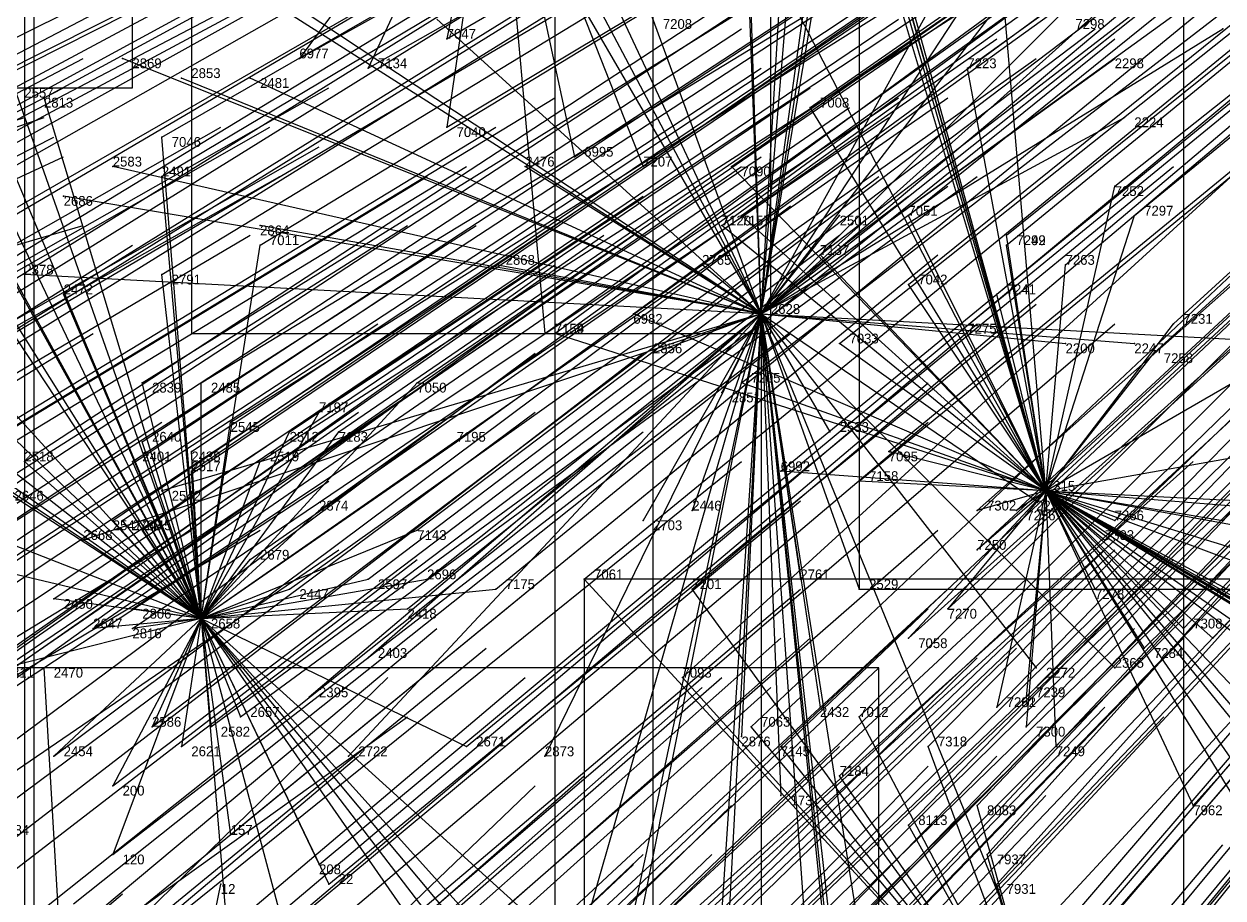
# Model space of a CAD drawing. Extents: x -0.5 to 0.59, y -0.5 to 0.59.
# Drawn here: x -0.339 to -0.217, y -0.2594 to -0.1705 of the extents above; entities that cross this region are included whole.
import ezdxf

# ---------------------------------------------------------------- set-up
doc = ezdxf.new("R2010")
doc.units = 0
for name, color, linetype in [('Clients', 3, 'CONTINUOUS'), ('Facilities', 3, 'CONTINUOUS'), ('Facilities_lines', 3, 'CONTINUOUS'), ('Min_max_boxes', 1, 'CONTINUOUS'), ('Normals', 1, 'CONTINUOUS'), ('Source_points', 5, 'CONTINUOUS'), ('Text', 3, 'CONTINUOUS')]:
    doc.layers.add(name, color=color, linetype=linetype)

msp = doc.modelspace()

# ---------------------------------------------------------------- linework, layer by layer
at = {"layer": 'Clients', "color": 5}
for p in [(-0.296, -0.172, -0.856), (-0.217, -0.171, -1.25), (-0.329, -0.174, -1.25), (-0.311, -0.174, -0.891), (-0.228, -0.174, -1.25), (-0.304, -0.175, -0.877), (-0.243, -0.175, -0.749), (-0.323, -0.176, -1.25), (-0.316, -0.176, -1.25), (-0.337, -0.178, -0.954), (-0.259, -0.179, -0.785), (-0.227, -0.18, -1.25), (-0.296, -0.181, -0.868), (-0.325, -0.182, -0.932), (-0.283, -0.184, -0.843), (-0.33, -0.185, -1.25), (-0.288, -0.185, -1.25), (-0.276, -0.185, -0.831), (-0.267, -0.185, -0.812), (-0.325, -0.186, -0.936), (-0.228, -0.187, -0.737), (-0.335, -0.188, -1.25), (-0.266, -0.19, -0.818), (-0.256, -0.19, -1.25), (-0.249, -0.19, -0.783), (-0.226, -0.19, -0.737), (-0.315, -0.191, -1.25), (-0.268, -0.191, -0.823), (-0.239, -0.192, -0.767), (-0.315, -0.193, -0.923), (-0.258, -0.194, -0.807), (-0.239, -0.193, -0.767), (-0.291, -0.195, -1.25), (-0.27, -0.195, -1.25), (-0.233, -0.195, -0.759), (-0.339, -0.196, -1.25), (-0.325, -0.196, -0.949), (-0.249, -0.197, -0.793), (-0.335, -0.198, -0.972), (-0.24, -0.198, -0.776), (-0.277, -0.2, -0.855), (-0.222, -0.201, -0.748), (-0.286, -0.202, -0.874), (-0.285, -0.202, -0.873), (-0.244, -0.202, -0.791), (-0.256, -0.203, -0.816), (-0.233, -0.203, -1.25), (-0.226, -0.203, -1.25), (-0.275, -0.204, -1.25), (-0.224, -0.204, -0.758), (-0.327, -0.207, -0.967), (-0.321, -0.207, -0.955), (-0.299, -0.207, -0.91), (-0.266, -0.207, -0.842), (-0.268, -0.208, -1.25), (-0.318, -0.211, -0.955), (-0.309, -0.21, -0.934), (-0.312, -0.212, -0.944), (-0.307, -0.212, -0.933), (-0.257, -0.212, -1.25), (-0.327, -0.213, -0.975), (-0.295, -0.213, -0.91), (-0.322, -0.214, -0.967), (-0.251, -0.214, -0.826), (-0.339, -0.215, -1.004), (-0.328, -0.215, -0.98), (-0.322, -0.216, -0.969), (-0.315, -0.215, -0.953), (-0.262, -0.216, -0.849), (-0.254, -0.217, -0.835), (-0.325, -0.218, -1.25), (-0.236, -0.219, -1.25), (-0.309, -0.22, -0.948), (-0.271, -0.22, -1.25), (-0.242, -0.22, -0.817), (-0.238, -0.22, -0.81), (-0.33, -0.221, -0.994), (-0.329, -0.221, -0.991), (-0.327, -0.222, -0.988), (-0.299, -0.222, -0.931), (-0.276, -0.221, -1.25), (-0.228, -0.221, -0.793), (-0.217, -0.221, -0.774), (-0.333, -0.223, -1.25), (-0.229, -0.223, -0.799), (-0.242, -0.224, -0.824), (-0.316, -0.225, -0.969), (-0.304, -0.227, -0.949), (-0.298, -0.227, -0.937), (-0.282, -0.227, -0.904), (-0.26, -0.227, -1.25), (-0.312, -0.228, -0.966), (-0.291, -0.228, -0.923), (-0.271, -0.228, -0.885), (-0.254, -0.228, -1.25), (-0.23, -0.228, -0.811), (-0.336, -0.229, -1.016), (-0.328, -0.23, -1.001), (-0.3, -0.23, -0.947), (-0.245, -0.23, -0.841), (-0.332, -0.232, -1.013), (-0.328, -0.232, -1.004), (-0.249, -0.233, -0.852), (-0.221, -0.232, -0.799), (-0.218, -0.233, -0.797), (-0.225, -0.234, -0.812), (-0.304, -0.235, -1.25), (-0.337, -0.236, -1.25), (-0.236, -0.236, -1.25), (-0.228, -0.236, -1.25), (-0.272, -0.237, -0.902), (-0.31, -0.239, -1.25), (-0.237, -0.239, -0.841), (-0.258, -0.24, -1.25), (-0.24, -0.24, -0.848), (-0.24, -0.24, -0.848), (-0.317, -0.241, -0.995), (-0.254, -0.241, -0.875), (-0.326, -0.242, -1.016), (-0.32, -0.242, -1.002), (-0.265, -0.242, -0.896), (-0.237, -0.242, -0.847), (-0.323, -0.244, -1.012), (-0.294, -0.244, -0.955), (-0.266, -0.243, -1.25), (-0.262, -0.244, -0.895), (-0.247, -0.244, -0.867), (-0.234, -0.244, -0.846), (-0.336, -0.245, -1.039), (-0.306, -0.245, -1.25), (-0.286, -0.245, -1.25), (-0.256, -0.247, -0.889), (-0.33, -0.248, -1.032), (-0.262, -0.249, -1.25), (-0.242, -0.25, -0.87), (-0.22, -0.25, -0.833), (-0.249, -0.252, -0.885), (-0.318, -0.253, -1.016), (-0.33, -0.255, -1.042), (-0.241, -0.255, -0.877), (-0.309, -0.256, -1.004), (-0.319, -0.258, -1.25), (-0.308, -0.258, -1.004), (-0.24, -0.258, -0.881)]:
    msp.add_point(p, dxfattribs=at)
at = {"layer": 'Facilities', "color": 3}
for p in [(-0.264, -0.2, -1.25), (-0.235, -0.218, -0.802), (-0.321, -0.231, -0.989)]:
    msp.add_point(p, dxfattribs=at)
at = {"layer": 'Facilities_lines', "color": 3}
for p, q in [((-0.264, -0.2, -1.25), (-0.249, -0.104, -1.25)), ((-0.264, -0.2, -1.25), (-0.248, -0.106, -1.25)), ((-0.264, -0.2, -1.25), (-0.259, -0.116, -1.25)), ((-0.235, -0.218, -0.802), (-0.265, -0.118, -0.724)), ((-0.235, -0.218, -0.802), (-0.263, -0.119, -0.722)), ((-0.264, -0.2, -1.25), (-0.258, -0.128, -1.25)), ((-0.264, -0.2, -1.25), (-0.227, -0.133, -1.25)), ((-0.264, -0.2, -1.25), (-0.22, -0.133, -1.25)), ((-0.235, -0.218, -0.802), (-0.259, -0.135, -0.731)), ((-0.264, -0.2, -1.25), (-0.255, -0.136, -1.25)), ((-0.264, -0.2, -1.25), (-0.266, -0.139, -1.25)), ((-0.264, -0.2, -1.25), (-0.286, -0.14, -1.25)), ((-0.235, -0.218, -0.802), (-0.257, -0.14, -0.731)), ((-0.291, -0.147, -0.815), (-0.311, -0.174, -0.891)), ((-0.291, -0.147, -0.815), (-0.304, -0.175, -0.877)), ((-0.291, -0.147, -0.815), (-0.296, -0.181, -0.868)), ((-0.291, -0.147, -0.815), (-0.296, -0.172, -0.856)), ((-0.291, -0.147, -0.815), (-0.283, -0.184, -0.843)), ((-0.291, -0.147, -0.815), (-0.286, -0.202, -0.874)), ((-0.291, -0.147, -0.815), (-0.276, -0.185, -0.831)), ((-0.264, -0.2, -1.25), (-0.266, -0.147, -1.25)), ((-0.264, -0.2, -1.25), (-0.211, -0.147, -1.25)), ((-0.264, -0.2, -1.25), (-0.224, -0.148, -1.25)), ((-0.264, -0.2, -1.25), (-0.293, -0.15, -1.25)), ((-0.264, -0.2, -1.25), (-0.286, -0.153, -1.25)), ((-0.264, -0.2, -1.25), (-0.208, -0.153, -1.25)), ((-0.264, -0.2, -1.25), (-0.206, -0.158, -1.25)), ((-0.264, -0.2, -1.25), (-0.326, -0.159, -1.25)), ((-0.235, -0.218, -0.802), (-0.251, -0.16, -0.744)), ((-0.235, -0.218, -0.802), (-0.24, -0.16, -0.722)), ((-0.321, -0.231, -0.989), (-0.35, -0.162, -0.963)), ((-0.321, -0.231, -0.989), (-0.353, -0.164, -0.974)), ((-0.235, -0.218, -0.802), (-0.263, -0.164, -0.776)), ((-0.264, -0.2, -1.25), (-0.319, -0.165, -1.25)), ((-0.264, -0.2, -1.25), (-0.282, -0.166, -1.25)), ((-0.264, -0.2, -1.25), (-0.225, -0.165, -1.25)), ((-0.264, -0.2, -1.25), (-0.297, -0.17, -1.25)), ((-0.264, -0.2, -1.25), (-0.217, -0.171, -1.25)), ((-0.264, -0.2, -1.25), (-0.329, -0.174, -1.25)), ((-0.264, -0.2, -1.25), (-0.228, -0.174, -1.25)), ((-0.235, -0.218, -0.802), (-0.243, -0.175, -0.749)), ((-0.264, -0.2, -1.25), (-0.323, -0.176, -1.25)), ((-0.264, -0.2, -1.25), (-0.316, -0.176, -1.25)), ((-0.321, -0.231, -0.989), (-0.34, -0.177, -0.958)), ((-0.321, -0.231, -0.989), (-0.337, -0.178, -0.954)), ((-0.235, -0.218, -0.802), (-0.259, -0.179, -0.785)), ((-0.264, -0.2, -1.25), (-0.227, -0.18, -1.25)), ((-0.321, -0.231, -0.989), (-0.354, -0.181, -0.994)), ((-0.321, -0.231, -0.989), (-0.325, -0.182, -0.932)), ((-0.264, -0.2, -1.25), (-0.33, -0.185, -1.25)), ((-0.264, -0.2, -1.25), (-0.288, -0.185, -1.25)), ((-0.235, -0.218, -0.802), (-0.267, -0.185, -0.812)), ((-0.321, -0.231, -0.989), (-0.346, -0.186, -0.982)), ((-0.321, -0.231, -0.989), (-0.325, -0.186, -0.936)), ((-0.235, -0.218, -0.802), (-0.228, -0.187, -0.737)), ((-0.264, -0.2, -1.25), (-0.335, -0.188, -1.25)), ((-0.235, -0.218, -0.802), (-0.266, -0.19, -0.818)), ((-0.264, -0.2, -1.25), (-0.256, -0.19, -1.25)), ((-0.235, -0.218, -0.802), (-0.249, -0.19, -0.783)), ((-0.235, -0.218, -0.802), (-0.226, -0.19, -0.737)), ((-0.321, -0.231, -0.989), (-0.343, -0.191, -0.983)), ((-0.264, -0.2, -1.25), (-0.315, -0.191, -1.25)), ((-0.235, -0.218, -0.802), (-0.268, -0.191, -0.823)), ((-0.235, -0.218, -0.802), (-0.239, -0.192, -0.767)), ((-0.321, -0.231, -0.989), (-0.315, -0.193, -0.923)), ((-0.235, -0.218, -0.802), (-0.258, -0.194, -0.807)), ((-0.235, -0.218, -0.802), (-0.239, -0.193, -0.767)), ((-0.264, -0.2, -1.25), (-0.291, -0.195, -1.25)), ((-0.264, -0.2, -1.25), (-0.27, -0.195, -1.25)), ((-0.235, -0.218, -0.802), (-0.233, -0.195, -0.759)), ((-0.321, -0.231, -0.989), (-0.343, -0.196, -0.988)), ((-0.264, -0.2, -1.25), (-0.339, -0.196, -1.25)), ((-0.321, -0.231, -0.989), (-0.325, -0.196, -0.949)), ((-0.321, -0.231, -0.989), (-0.352, -0.197, -1.009)), ((-0.235, -0.218, -0.802), (-0.249, -0.197, -0.793)), ((-0.321, -0.231, -0.989), (-0.335, -0.198, -0.972)), ((-0.235, -0.218, -0.802), (-0.24, -0.198, -0.776)), ((-0.264, -0.2, -1.25), (-0.333, -0.223, -1.25)), ((-0.264, -0.2, -1.25), (-0.325, -0.218, -1.25)), ((-0.264, -0.2, -1.25), (-0.31, -0.239, -1.25)), ((-0.264, -0.2, -1.25), (-0.306, -0.245, -1.25)), ((-0.264, -0.2, -1.25), (-0.304, -0.235, -1.25)), ((-0.264, -0.2, -1.25), (-0.286, -0.245, -1.25)), ((-0.264, -0.2, -1.25), (-0.283, -0.266, -1.25)), ((-0.264, -0.2, -1.25), (-0.28, -0.275, -1.25)), ((-0.264, -0.2, -1.25), (-0.277, -0.265, -1.25)), ((-0.235, -0.218, -0.802), (-0.277, -0.2, -0.855)), ((-0.264, -0.2, -1.25), (-0.276, -0.221, -1.25)), ((-0.264, -0.2, -1.25), (-0.275, -0.204, -1.25)), ((-0.264, -0.2, -1.25), (-0.271, -0.22, -1.25)), ((-0.264, -0.2, -1.25), (-0.269, -0.276, -1.25)), ((-0.264, -0.2, -1.25), (-0.268, -0.275, -1.25)), ((-0.264, -0.2, -1.25), (-0.268, -0.208, -1.25)), ((-0.264, -0.2, -1.25), (-0.266, -0.243, -1.25)), ((-0.264, -0.2, -1.25), (-0.258, -0.284, -1.25)), ((-0.264, -0.2, -1.25), (-0.264, -0.284, -1.25)), ((-0.264, -0.2, -1.25), (-0.255, -0.288, -1.25)), ((-0.264, -0.2, -1.25), (-0.255, -0.28, -1.25)), ((-0.264, -0.2, -1.25), (-0.251, -0.282, -1.25)), ((-0.264, -0.2, -1.25), (-0.257, -0.266, -1.25)), ((-0.264, -0.2, -1.25), (-0.262, -0.249, -1.25)), ((-0.264, -0.2, -1.25), (-0.237, -0.266, -1.25)), ((-0.264, -0.2, -1.25), (-0.233, -0.203, -1.25)), ((-0.264, -0.2, -1.25), (-0.236, -0.219, -1.25)), ((-0.264, -0.2, -1.25), (-0.226, -0.203, -1.25)), ((-0.264, -0.2, -1.25), (-0.236, -0.236, -1.25)), ((-0.264, -0.2, -1.25), (-0.228, -0.236, -1.25)), ((-0.264, -0.2, -1.25), (-0.208, -0.203, -1.25)), ((-0.264, -0.2, -1.25), (-0.258, -0.24, -1.25)), ((-0.264, -0.2, -1.25), (-0.254, -0.228, -1.25)), ((-0.264, -0.2, -1.25), (-0.257, -0.212, -1.25)), ((-0.264, -0.2, -1.25), (-0.26, -0.227, -1.25)), ((-0.235, -0.218, -0.802), (-0.222, -0.201, -0.748)), ((-0.235, -0.218, -0.802), (-0.285, -0.202, -0.873)), ((-0.235, -0.218, -0.802), (-0.244, -0.202, -0.791)), ((-0.235, -0.218, -0.802), (-0.256, -0.203, -0.816)), ((-0.235, -0.218, -0.802), (-0.224, -0.204, -0.758)), ((-0.321, -0.231, -0.989), (-0.353, -0.206, -1.022)), ((-0.321, -0.231, -0.989), (-0.347, -0.206, -1.01)), ((-0.321, -0.231, -0.989), (-0.357, -0.207, -1.031)), ((-0.321, -0.231, -0.989), (-0.327, -0.207, -0.967)), ((-0.321, -0.231, -0.989), (-0.321, -0.207, -0.955)), ((-0.321, -0.231, -0.989), (-0.299, -0.207, -0.91)), ((-0.235, -0.218, -0.802), (-0.266, -0.207, -0.842)), ((-0.235, -0.218, -0.802), (-0.216, -0.207, -0.748)), ((-0.321, -0.231, -0.989), (-0.351, -0.21, -1.023)), ((-0.321, -0.231, -0.989), (-0.309, -0.21, -0.934)), ((-0.321, -0.231, -0.989), (-0.318, -0.211, -0.955)), ((-0.321, -0.231, -0.989), (-0.312, -0.212, -0.944)), ((-0.321, -0.231, -0.989), (-0.307, -0.212, -0.933)), ((-0.321, -0.231, -0.989), (-0.327, -0.213, -0.975)), ((-0.321, -0.231, -0.989), (-0.295, -0.213, -0.91)), ((-0.235, -0.218, -0.802), (-0.207, -0.213, -0.742)), ((-0.321, -0.231, -0.989), (-0.322, -0.214, -0.967)), ((-0.235, -0.218, -0.802), (-0.251, -0.214, -0.826)), ((-0.321, -0.231, -0.989), (-0.339, -0.215, -1.004)), ((-0.321, -0.231, -0.989), (-0.328, -0.215, -0.98)), ((-0.321, -0.231, -0.989), (-0.322, -0.216, -0.969)), ((-0.321, -0.231, -0.989), (-0.315, -0.215, -0.953)), ((-0.235, -0.218, -0.802), (-0.262, -0.216, -0.849)), ((-0.235, -0.218, -0.802), (-0.254, -0.217, -0.835)), ((-0.321, -0.231, -0.989), (-0.341, -0.218, -1.012)), ((-0.235, -0.218, -0.802), (-0.249, -0.233, -0.852)), ((-0.235, -0.218, -0.802), (-0.245, -0.23, -0.841)), ((-0.235, -0.218, -0.802), (-0.242, -0.224, -0.824)), ((-0.235, -0.218, -0.802), (-0.242, -0.22, -0.817)), ((-0.235, -0.218, -0.802), (-0.24, -0.24, -0.848)), ((-0.235, -0.218, -0.802), (-0.24, -0.24, -0.848)), ((-0.235, -0.218, -0.802), (-0.238, -0.22, -0.81)), ((-0.235, -0.218, -0.802), (-0.237, -0.239, -0.841)), ((-0.235, -0.218, -0.802), (-0.237, -0.242, -0.847)), ((-0.235, -0.218, -0.802), (-0.218, -0.233, -0.797)), ((-0.235, -0.218, -0.802), (-0.234, -0.244, -0.846)), ((-0.235, -0.218, -0.802), (-0.228, -0.221, -0.793)), ((-0.235, -0.218, -0.802), (-0.217, -0.221, -0.774)), ((-0.235, -0.218, -0.802), (-0.206, -0.235, -0.781)), ((-0.235, -0.218, -0.802), (-0.21, -0.22, -0.761)), ((-0.235, -0.218, -0.802), (-0.196, -0.24, -0.775)), ((-0.235, -0.218, -0.802), (-0.215, -0.219, -0.768)), ((-0.235, -0.218, -0.802), (-0.23, -0.228, -0.811)), ((-0.235, -0.218, -0.802), (-0.225, -0.234, -0.812)), ((-0.235, -0.218, -0.802), (-0.209, -0.233, -0.782)), ((-0.235, -0.218, -0.802), (-0.229, -0.223, -0.799)), ((-0.235, -0.218, -0.802), (-0.195, -0.233, -0.759)), ((-0.235, -0.218, -0.802), (-0.221, -0.232, -0.799)), ((-0.235, -0.218, -0.802), (-0.213, -0.222, -0.77)), ((-0.235, -0.218, -0.802), (-0.186, -0.233, -0.745)), ((-0.235, -0.218, -0.802), (-0.199, -0.243, -0.784)), ((-0.235, -0.218, -0.802), (-0.199, -0.24, -0.778)), ((-0.235, -0.218, -0.802), (-0.191, -0.269, -0.825)), ((-0.235, -0.218, -0.802), (-0.196, -0.266, -0.826)), ((-0.235, -0.218, -0.802), (-0.172, -0.256, -0.772)), ((-0.235, -0.218, -0.802), (-0.22, -0.25, -0.833)), ((-0.235, -0.218, -0.802), (-0.206, -0.26, -0.829)), ((-0.235, -0.218, -0.802), (-0.216, -0.249, -0.824)), ((-0.235, -0.218, -0.802), (-0.182, -0.258, -0.789)), ((-0.235, -0.218, -0.802), (-0.176, -0.25, -0.764)), ((-0.235, -0.218, -0.802), (-0.194, -0.261, -0.811)), ((-0.235, -0.218, -0.802), (-0.173, -0.254, -0.768)), ((-0.321, -0.231, -0.989), (-0.309, -0.22, -0.948)), ((-0.321, -0.231, -0.989), (-0.344, -0.222, -1.023)), ((-0.321, -0.231, -0.989), (-0.33, -0.221, -0.994)), ((-0.321, -0.231, -0.989), (-0.329, -0.221, -0.991)), ((-0.321, -0.231, -0.989), (-0.327, -0.222, -0.988)), ((-0.321, -0.231, -0.989), (-0.299, -0.222, -0.931)), ((-0.321, -0.231, -0.989), (-0.316, -0.225, -0.969)), ((-0.321, -0.231, -0.989), (-0.342, -0.226, -1.025)), ((-0.321, -0.231, -0.989), (-0.304, -0.227, -0.949)), ((-0.321, -0.231, -0.989), (-0.298, -0.227, -0.937)), ((-0.234, -0.279, -0.91), (-0.282, -0.227, -0.904)), ((-0.321, -0.231, -0.989), (-0.312, -0.228, -0.966)), ((-0.321, -0.231, -0.989), (-0.291, -0.228, -0.923)), ((-0.234, -0.279, -0.91), (-0.271, -0.228, -0.885)), ((-0.321, -0.231, -0.989), (-0.336, -0.229, -1.016)), ((-0.321, -0.231, -0.989), (-0.328, -0.23, -1.001)), ((-0.321, -0.231, -0.989), (-0.3, -0.23, -0.947)), ((-0.321, -0.231, -0.989), (-0.341, -0.236, -1.037)), ((-0.321, -0.231, -0.989), (-0.336, -0.245, -1.039)), ((-0.321, -0.231, -0.989), (-0.332, -0.232, -1.013)), ((-0.321, -0.231, -0.989), (-0.33, -0.255, -1.042)), ((-0.321, -0.231, -0.989), (-0.33, -0.248, -1.032)), ((-0.321, -0.231, -0.989), (-0.328, -0.232, -1.004)), ((-0.321, -0.231, -0.989), (-0.326, -0.242, -1.016)), ((-0.321, -0.231, -0.989), (-0.323, -0.244, -1.012)), ((-0.321, -0.231, -0.989), (-0.318, -0.267, -1.038)), ((-0.321, -0.231, -0.989), (-0.289, -0.277, -1)), ((-0.321, -0.231, -0.989), (-0.308, -0.258, -1.004)), ((-0.321, -0.231, -0.989), (-0.28, -0.28, -0.991)), ((-0.321, -0.231, -0.989), (-0.313, -0.261, -1.019)), ((-0.321, -0.231, -0.989), (-0.318, -0.253, -1.016)), ((-0.321, -0.231, -0.989), (-0.298, -0.261, -0.992)), ((-0.321, -0.231, -0.989), (-0.309, -0.256, -1.004)), ((-0.321, -0.231, -0.989), (-0.279, -0.269, -0.968)), ((-0.321, -0.231, -0.989), (-0.275, -0.282, -0.984)), ((-0.321, -0.231, -0.989), (-0.32, -0.242, -1.002)), ((-0.321, -0.231, -0.989), (-0.317, -0.241, -0.995)), ((-0.321, -0.231, -0.989), (-0.294, -0.244, -0.955)), ((-0.332, -0.321, -1.25), (-0.337, -0.236, -1.25)), ((-0.234, -0.279, -0.91), (-0.272, -0.237, -0.902)), ((-0.234, -0.279, -0.91), (-0.254, -0.241, -0.875)), ((-0.234, -0.279, -0.91), (-0.265, -0.242, -0.896)), ((-0.234, -0.279, -0.91), (-0.262, -0.244, -0.895)), ((-0.234, -0.279, -0.91), (-0.247, -0.244, -0.867)), ((-0.234, -0.279, -0.91), (-0.256, -0.247, -0.889)), ((-0.234, -0.279, -0.91), (-0.242, -0.25, -0.87)), ((-0.234, -0.279, -0.91), (-0.249, -0.252, -0.885)), ((-0.234, -0.279, -0.91), (-0.241, -0.255, -0.877)), ((-0.332, -0.321, -1.25), (-0.319, -0.258, -1.25)), ((-0.234, -0.279, -0.91), (-0.24, -0.258, -0.881))]:
    msp.add_line(p, q, dxfattribs=at)
at = {"layer": 'Min_max_boxes', "color": 1}
for p, q in [((-0.322, -0.063, -0.892), (-0.322, -0.202, -0.892)), ((-0.322, -0.063, -0.735), (-0.322, -0.202, -0.735)), ((-0.263, -0.202, -0.892), (-0.263, -0.063, -0.892)), ((-0.263, -0.202, -0.735), (-0.263, -0.063, -0.735)), ((-0.328, -0.177, -1.25), (-0.328, -0.072, -1.25)), ((-0.328, -0.177, -1.145), (-0.328, -0.072, -1.145)), ((-0.254, -0.091, -0.726), (-0.254, -0.228, -0.726)), ((-0.254, -0.091, -0.524), (-0.254, -0.228, -0.524)), ((-0.339, -0.104, -1.25), (-0.339, -0.288, -1.25)), ((-0.339, -0.104, -1.25), (-0.339, -0.288, -1.25)), ((-0.285, -0.118, -0.873), (-0.285, -0.269, -0.873)), ((-0.285, -0.118, -0.722), (-0.285, -0.269, -0.722)), ((-0.338, -0.282, -1.168), (-0.338, -0.15, -1.168)), ((-0.338, -0.282, -1.033), (-0.338, -0.15, -1.033)), ((-0.221, -0.151, -1.25), (-0.221, -0.329, -1.25)), ((-0.221, -0.151, -1.25), (-0.221, -0.329, -1.25)), ((-0.275, -0.282, -1.042), (-0.275, -0.162, -1.042)), ((-0.275, -0.282, -0.91), (-0.275, -0.162, -0.91)), ((-0.469, -0.177, -1.25), (-0.328, -0.177, -1.25)), ((-0.469, -0.177, -1.145), (-0.328, -0.177, -1.145)), ((-0.328, -0.177, -1.25), (-0.328, -0.177, -1.145)), ((-0.322, -0.202, -0.892), (-0.263, -0.202, -0.892)), ((-0.322, -0.202, -0.735), (-0.263, -0.202, -0.735)), ((-0.322, -0.202, -0.892), (-0.322, -0.202, -0.735)), ((-0.263, -0.202, -0.892), (-0.263, -0.202, -0.735)), ((-0.191, -0.227, -0.998), (-0.282, -0.227, -0.998)), ((-0.282, -0.227, -0.998), (-0.282, -0.322, -0.998)), ((-0.191, -0.227, -0.855), (-0.282, -0.227, -0.855)), ((-0.282, -0.227, -0.855), (-0.282, -0.322, -0.855)), ((-0.282, -0.227, -0.998), (-0.282, -0.227, -0.855)), ((-0.254, -0.228, -0.726), (-0.128, -0.228, -0.726)), ((-0.254, -0.228, -0.524), (-0.128, -0.228, -0.524)), ((-0.254, -0.228, -0.726), (-0.254, -0.228, -0.524)), ((-0.252, -0.236, -1.25), (-0.382, -0.236, -1.25)), ((-0.252, -0.236, -1.243), (-0.382, -0.236, -1.243)), ((-0.252, -0.378, -1.25), (-0.252, -0.236, -1.25)), ((-0.252, -0.378, -1.243), (-0.252, -0.236, -1.243)), ((-0.252, -0.236, -1.25), (-0.252, -0.236, -1.243))]:
    msp.add_line(p, q, dxfattribs=at)
at = {"layer": 'Normals', "color": 1}
for p, q in [((-0.243, -0.175, -0.749), (-0.168, -0.121, -0.787)), ((-0.296, -0.172, -0.856), (-0.215, -0.125, -0.892)), ((-0.259, -0.179, -0.785), (-0.183, -0.126, -0.823)), ((-0.311, -0.174, -0.891), (-0.23, -0.129, -0.928)), ((-0.304, -0.175, -0.877), (-0.223, -0.129, -0.914)), ((-0.228, -0.187, -0.737), (-0.156, -0.13, -0.775)), ((-0.226, -0.19, -0.737), (-0.154, -0.131, -0.775)), ((-0.34, -0.177, -0.958), (-0.258, -0.133, -0.995)), ((-0.296, -0.181, -0.868), (-0.216, -0.133, -0.904)), ((-0.283, -0.184, -0.843), (-0.205, -0.133, -0.88)), ((-0.276, -0.185, -0.831), (-0.199, -0.132, -0.867)), ((-0.267, -0.185, -0.812), (-0.191, -0.132, -0.849)), ((-0.249, -0.19, -0.783), (-0.177, -0.132, -0.821)), ((-0.337, -0.178, -0.954), (-0.256, -0.134, -0.991)), ((-0.239, -0.193, -0.767), (-0.167, -0.134, -0.804)), ((-0.239, -0.192, -0.767), (-0.167, -0.134, -0.804)), ((-0.233, -0.195, -0.759), (-0.162, -0.135, -0.797)), ((-0.325, -0.182, -0.932), (-0.245, -0.136, -0.97)), ((-0.268, -0.191, -0.823), (-0.193, -0.136, -0.859)), ((-0.266, -0.19, -0.818), (-0.191, -0.136, -0.855)), ((-0.258, -0.194, -0.807), (-0.184, -0.137, -0.843)), ((-0.354, -0.181, -0.994), (-0.272, -0.138, -1.032)), ((-0.325, -0.186, -0.936), (-0.246, -0.139, -0.974)), ((-0.249, -0.197, -0.793), (-0.177, -0.139, -0.831)), ((-0.24, -0.198, -0.776), (-0.168, -0.138, -0.814)), ((-0.222, -0.201, -0.748), (-0.153, -0.138, -0.786)), ((-0.346, -0.186, -0.982), (-0.265, -0.141, -1.019)), ((-0.224, -0.204, -0.758), (-0.156, -0.142, -0.796)), ((-0.244, -0.202, -0.791), (-0.172, -0.143, -0.828)), ((-0.343, -0.191, -0.983), (-0.263, -0.145, -1.02)), ((-0.315, -0.193, -0.923), (-0.236, -0.145, -0.961)), ((-0.277, -0.2, -0.855), (-0.202, -0.145, -0.891)), ((-0.256, -0.203, -0.816), (-0.183, -0.145, -0.852)), ((-0.285, -0.202, -0.873), (-0.21, -0.147, -0.91)), ((-0.343, -0.196, -0.988), (-0.264, -0.148, -1.025)), ((-0.325, -0.196, -0.949), (-0.246, -0.148, -0.987)), ((-0.286, -0.202, -0.874), (-0.21, -0.148, -0.912)), ((-0.366, -0.193, -1.035), (-0.285, -0.149, -1.073)), ((-0.352, -0.197, -1.009), (-0.272, -0.15, -1.046)), ((-0.335, -0.198, -0.972), (-0.256, -0.149, -1.01)), ((-0.266, -0.207, -0.842), (-0.192, -0.15, -0.878)), ((-0.376, -0.193, -1.055), (-0.293, -0.151, -1.093)), ((-0.377, -0.194, -1.06), (-0.294, -0.152, -1.097)), ((-0.363, -0.198, -1.033), (-0.282, -0.152, -1.07)), ((-0.299, -0.207, -0.91), (-0.223, -0.155, -0.949)), ((-0.251, -0.214, -0.826), (-0.179, -0.155, -0.862)), ((-0.235, -0.218, -0.802), (-0.167, -0.155, -0.839)), ((-0.217, -0.221, -0.774), (-0.153, -0.154, -0.811)), ((-0.228, -0.221, -0.793), (-0.161, -0.156, -0.83)), ((-0.353, -0.206, -1.022), (-0.274, -0.157, -1.058)), ((-0.347, -0.206, -1.01), (-0.268, -0.157, -1.047)), ((-0.262, -0.216, -0.849), (-0.19, -0.157, -0.885)), ((-0.238, -0.22, -0.81), (-0.17, -0.157, -0.847)), ((-0.357, -0.207, -1.031), (-0.278, -0.158, -1.068)), ((-0.327, -0.207, -0.967), (-0.248, -0.158, -1.005)), ((-0.254, -0.217, -0.835), (-0.182, -0.158, -0.872)), ((-0.242, -0.22, -0.817), (-0.172, -0.158, -0.855)), ((-0.321, -0.207, -0.955), (-0.242, -0.159, -0.993)), ((-0.309, -0.21, -0.934), (-0.232, -0.159, -0.972)), ((-0.295, -0.213, -0.91), (-0.22, -0.159, -0.948)), ((-0.229, -0.223, -0.799), (-0.162, -0.159, -0.836)), ((-0.382, -0.204, -1.083), (-0.3, -0.16, -1.12)), ((-0.351, -0.21, -1.023), (-0.272, -0.161, -1.06)), ((-0.312, -0.212, -0.944), (-0.235, -0.161, -0.981)), ((-0.307, -0.212, -0.933), (-0.231, -0.16, -0.971)), ((-0.242, -0.224, -0.824), (-0.174, -0.161, -0.861)), ((-0.387, -0.205, -1.095), (-0.305, -0.162, -1.133)), ((-0.327, -0.213, -0.975), (-0.249, -0.162, -1.012)), ((-0.318, -0.211, -0.955), (-0.24, -0.162, -0.993)), ((-0.322, -0.214, -0.967), (-0.245, -0.163, -1.004)), ((-0.23, -0.228, -0.811), (-0.164, -0.163, -0.848)), ((-0.339, -0.215, -1.004), (-0.261, -0.164, -1.04)), ((-0.328, -0.215, -0.98), (-0.25, -0.164, -1.017)), ((-0.322, -0.216, -0.969), (-0.245, -0.164, -1.006)), ((-0.411, -0.207, -1.15), (-0.328, -0.166, -1.188)), ((-0.315, -0.215, -0.953), (-0.237, -0.165, -0.99)), ((-0.309, -0.22, -0.948), (-0.234, -0.166, -0.986)), ((-0.299, -0.222, -0.931), (-0.225, -0.166, -0.969)), ((-0.221, -0.232, -0.799), (-0.157, -0.165, -0.837)), ((-0.218, -0.233, -0.797), (-0.154, -0.166, -0.835)), ((-0.341, -0.218, -1.012), (-0.263, -0.167, -1.049)), ((-0.282, -0.227, -0.904), (-0.21, -0.168, -0.941)), ((-0.271, -0.228, -0.885), (-0.2, -0.168, -0.922)), ((-0.245, -0.23, -0.841), (-0.177, -0.168, -0.878)), ((-0.364, -0.216, -1.058), (-0.284, -0.169, -1.095)), ((-0.33, -0.221, -0.994), (-0.253, -0.169, -1.031)), ((-0.329, -0.221, -0.991), (-0.252, -0.169, -1.028)), ((-0.298, -0.227, -0.937), (-0.225, -0.169, -0.973)), ((-0.291, -0.228, -0.923), (-0.219, -0.169, -0.961)), ((-0.225, -0.234, -0.812), (-0.159, -0.169, -0.849)), ((-0.327, -0.222, -0.988), (-0.25, -0.17, -1.025)), ((-0.344, -0.222, -1.023), (-0.266, -0.171, -1.059)), ((-0.316, -0.225, -0.969), (-0.24, -0.172, -1.006)), ((-0.304, -0.227, -0.949), (-0.23, -0.171, -0.986)), ((-0.3, -0.23, -0.947), (-0.228, -0.172, -0.984)), ((-0.249, -0.233, -0.852), (-0.18, -0.171, -0.889)), ((-0.217, -0.171, -1.25), (-0.217, -0.171, -1.15)), ((-0.24, -0.24, -0.848), (-0.175, -0.173, -0.885)), ((-0.24, -0.24, -0.848), (-0.175, -0.173, -0.885)), ((-0.237, -0.239, -0.841), (-0.172, -0.173, -0.878)), ((-0.415, -0.217, -1.17), (-0.333, -0.174, -1.208)), ((-0.329, -0.174, -1.25), (-0.329, -0.174, -1.15)), ((-0.312, -0.228, -0.966), (-0.236, -0.174, -1.004)), ((-0.272, -0.237, -0.902), (-0.203, -0.174, -0.938)), ((-0.228, -0.174, -1.25), (-0.228, -0.174, -1.15)), ((-0.342, -0.226, -1.025), (-0.264, -0.175, -1.062)), ((-0.254, -0.241, -0.875), (-0.188, -0.175, -0.911)), ((-0.237, -0.242, -0.847), (-0.173, -0.175, -0.884)), ((-0.323, -0.176, -1.25), (-0.323, -0.176, -1.15)), ((-0.316, -0.176, -1.25), (-0.316, -0.176, -1.15)), ((-0.234, -0.244, -0.846), (-0.17, -0.176, -0.883)), ((-0.421, -0.221, -1.188), (-0.335, -0.177, -1.214)), ((-0.389, -0.223, -1.121), (-0.308, -0.177, -1.158)), ((-0.364, -0.226, -1.072), (-0.285, -0.178, -1.108)), ((-0.336, -0.229, -1.016), (-0.259, -0.177, -1.053)), ((-0.328, -0.23, -1.001), (-0.25, -0.178, -1.038)), ((-0.321, -0.231, -0.989), (-0.245, -0.178, -1.025)), ((-0.265, -0.242, -0.896), (-0.197, -0.178, -0.933)), ((-0.247, -0.244, -0.867), (-0.181, -0.177, -0.903)), ((-0.332, -0.232, -1.013), (-0.255, -0.179, -1.049)), ((-0.434, -0.211, -1.207), (-0.339, -0.18, -1.213)), ((-0.432, -0.213, -1.203), (-0.337, -0.18, -1.21)), ((-0.328, -0.232, -1.004), (-0.251, -0.18, -1.041)), ((-0.262, -0.244, -0.895), (-0.194, -0.18, -0.932)), ((-0.227, -0.18, -1.25), (-0.227, -0.18, -1.15)), ((-0.4, -0.227, -1.149), (-0.319, -0.181, -1.186)), ((-0.395, -0.227, -1.138), (-0.314, -0.181, -1.176)), ((-0.37, -0.229, -1.088), (-0.291, -0.181, -1.126)), ((-0.256, -0.247, -0.889), (-0.19, -0.181, -0.925)), ((-0.22, -0.25, -0.833), (-0.158, -0.181, -0.87)), ((-0.424, -0.227, -1.202), (-0.336, -0.182, -1.214)), ((-0.39, -0.229, -1.131), (-0.309, -0.183, -1.168)), ((-0.242, -0.25, -0.87), (-0.178, -0.183, -0.907)), ((-0.425, -0.226, -1.204), (-0.335, -0.184, -1.212)), ((-0.341, -0.236, -1.037), (-0.264, -0.184, -1.074)), ((-0.373, -0.233, -1.1), (-0.294, -0.185, -1.137)), ((-0.343, -0.238, -1.043), (-0.266, -0.185, -1.08)), ((-0.33, -0.185, -1.25), (-0.33, -0.185, -1.15)), ((-0.294, -0.244, -0.955), (-0.222, -0.185, -0.992)), ((-0.288, -0.185, -1.25), (-0.288, -0.185, -1.15)), ((-0.249, -0.252, -0.885), (-0.184, -0.185, -0.922)), ((-0.394, -0.232, -1.143), (-0.313, -0.186, -1.18)), ((-0.377, -0.234, -1.111), (-0.298, -0.186, -1.148)), ((-0.326, -0.242, -1.016), (-0.252, -0.186, -1.052)), ((-0.317, -0.241, -0.995), (-0.242, -0.186, -1.032)), ((-0.241, -0.255, -0.877), (-0.179, -0.186, -0.915)), ((-0.32, -0.242, -1.002), (-0.245, -0.187, -1.04)), ((-0.359, -0.24, -1.08), (-0.282, -0.189, -1.118)), ((-0.353, -0.239, -1.067), (-0.276, -0.188, -1.104)), ((-0.336, -0.245, -1.039), (-0.261, -0.189, -1.076)), ((-0.335, -0.188, -1.25), (-0.335, -0.188, -1.15)), ((-0.323, -0.244, -1.012), (-0.249, -0.188, -1.049)), ((-0.24, -0.258, -0.881), (-0.178, -0.189, -0.919)), ((-0.256, -0.19, -1.25), (-0.256, -0.19, -1.15)), ((-0.429, -0.219, -1.203), (-0.333, -0.191, -1.205)), ((-0.379, -0.241, -1.123), (-0.3, -0.191, -1.16)), ((-0.371, -0.241, -1.106), (-0.293, -0.191, -1.143)), ((-0.315, -0.191, -1.25), (-0.315, -0.191, -1.15)), ((-0.396, -0.239, -1.156), (-0.316, -0.192, -1.193)), ((-0.356, -0.245, -1.08), (-0.28, -0.192, -1.117)), ((-0.353, -0.245, -1.074), (-0.277, -0.192, -1.111)), ((-0.33, -0.248, -1.032), (-0.256, -0.192, -1.069)), ((-0.412, -0.246, -1.199), (-0.328, -0.193, -1.214)), ((-0.318, -0.253, -1.016), (-0.246, -0.194, -1.053)), ((-0.361, -0.249, -1.096), (-0.285, -0.195, -1.133)), ((-0.291, -0.195, -1.25), (-0.291, -0.195, -1.15)), ((-0.27, -0.195, -1.25), (-0.27, -0.195, -1.15)), ((-0.226, -0.266, -0.873), (-0.167, -0.195, -0.911)), ((-0.339, -0.196, -1.25), (-0.339, -0.196, -1.15)), ((-0.224, -0.267, -0.871), (-0.165, -0.196, -0.908)), ((-0.309, -0.256, -1.004), (-0.238, -0.197, -1.042)), ((-0.225, -0.269, -0.877), (-0.167, -0.197, -0.914)), ((-0.379, -0.249, -1.134), (-0.302, -0.198, -1.171)), ((-0.33, -0.255, -1.042), (-0.256, -0.198, -1.079)), ((-0.238, -0.268, -0.896), (-0.178, -0.198, -0.934)), ((-0.362, -0.253, -1.105), (-0.287, -0.199, -1.142)), ((-0.308, -0.258, -1.004), (-0.236, -0.199, -1.041)), ((-0.264, -0.2, -1.25), (-0.264, -0.2, -1.15)), ((-0.237, -0.27, -0.898), (-0.177, -0.2, -0.936)), ((-0.381, -0.252, -1.142), (-0.303, -0.201, -1.179)), ((-0.313, -0.261, -1.019), (-0.242, -0.201, -1.057)), ((-0.298, -0.261, -0.992), (-0.228, -0.201, -1.03)), ((-0.417, -0.254, -1.22), (-0.332, -0.202, -1.209)), ((-0.334, -0.26, -1.058), (-0.261, -0.202, -1.095)), ((-0.329, -0.262, -1.052), (-0.257, -0.203, -1.089)), ((-0.233, -0.203, -1.25), (-0.233, -0.203, -1.15)), ((-0.226, -0.203, -1.25), (-0.226, -0.203, -1.15)), ((-0.361, -0.259, -1.111), (-0.287, -0.204, -1.148)), ((-0.35, -0.261, -1.09), (-0.276, -0.204, -1.126)), ((-0.275, -0.204, -1.25), (-0.275, -0.204, -1.15)), ((-0.258, -0.271, -0.935), (-0.193, -0.204, -0.972)), ((-0.279, -0.269, -0.968), (-0.211, -0.206, -1.006)), ((-0.318, -0.267, -1.038), (-0.247, -0.207, -1.075)), ((-0.255, -0.274, -0.937), (-0.191, -0.207, -0.974)), ((-0.242, -0.277, -0.92), (-0.181, -0.207, -0.958)), ((-0.234, -0.279, -0.91), (-0.175, -0.207, -0.948)), ((-0.27, -0.273, -0.96), (-0.204, -0.208, -0.997)), ((-0.268, -0.208, -1.25), (-0.268, -0.208, -1.15)), ((-0.266, -0.274, -0.955), (-0.201, -0.208, -0.992)), ((-0.274, -0.274, -0.968), (-0.208, -0.209, -1.006)), ((-0.408, -0.266, -1.218), (-0.325, -0.211, -1.207)), ((-0.381, -0.263, -1.159), (-0.305, -0.21, -1.195)), ((-0.361, -0.265, -1.12), (-0.287, -0.21, -1.158)), ((-0.318, -0.271, -1.046), (-0.247, -0.211, -1.083)), ((-0.268, -0.276, -0.962), (-0.203, -0.21, -0.999)), ((-0.258, -0.279, -0.95), (-0.195, -0.211, -0.987)), ((-0.349, -0.27, -1.102), (-0.276, -0.212, -1.139)), ((-0.262, -0.279, -0.957), (-0.198, -0.212, -0.994)), ((-0.257, -0.212, -1.25), (-0.257, -0.212, -1.15)), ((-0.239, -0.284, -0.929), (-0.18, -0.213, -0.966)), ((-0.338, -0.273, -1.087), (-0.266, -0.215, -1.124)), ((-0.289, -0.277, -1), (-0.22, -0.215, -1.038)), ((-0.28, -0.28, -0.991), (-0.213, -0.216, -1.028)), ((-0.389, -0.27, -1.185), (-0.308, -0.217, -1.206)), ((-0.275, -0.282, -0.984), (-0.209, -0.217, -1.021)), ((-0.325, -0.218, -1.25), (-0.325, -0.218, -1.15)), ((-0.331, -0.278, -1.081), (-0.26, -0.219, -1.118)), ((-0.236, -0.219, -1.25), (-0.236, -0.219, -1.15)), ((-0.271, -0.22, -1.25), (-0.271, -0.22, -1.15)), ((-0.406, -0.273, -1.222), (-0.322, -0.222, -1.2)), ((-0.401, -0.273, -1.213), (-0.315, -0.222, -1.218)), ((-0.316, -0.283, -1.06), (-0.246, -0.222, -1.098)), ((-0.213, -0.222, -0.77), (-0.277, -0.29, -0.732)), ((-0.276, -0.221, -1.25), (-0.276, -0.221, -1.15)), ((-0.333, -0.223, -1.25), (-0.333, -0.223, -1.15)), ((-0.296, -0.285, -1.028), (-0.228, -0.223, -1.066)), ((-0.389, -0.28, -1.199), (-0.307, -0.224, -1.209)), ((-0.296, -0.288, -1.034), (-0.229, -0.224, -1.071)), ((-0.295, -0.288, -1.031), (-0.228, -0.224, -1.068)), ((-0.373, -0.282, -1.168), (-0.299, -0.225, -1.205)), ((-0.289, -0.289, -1.022), (-0.222, -0.225, -1.059)), ((-0.26, -0.296, -0.985), (-0.199, -0.225, -1.021)), ((-0.258, -0.296, -0.982), (-0.197, -0.225, -1.018)), ((-0.305, -0.29, -1.052), (-0.237, -0.227, -1.089)), ((-0.26, -0.227, -1.25), (-0.26, -0.227, -1.15)), ((-0.331, -0.288, -1.096), (-0.26, -0.228, -1.133)), ((-0.313, -0.291, -1.069), (-0.245, -0.228, -1.106)), ((-0.254, -0.228, -1.25), (-0.254, -0.228, -1.15)), ((-0.314, -0.294, -1.075), (-0.247, -0.23, -1.112)), ((-0.286, -0.296, -1.03), (-0.221, -0.231, -1.068)), ((-0.37, -0.293, -1.18), (-0.297, -0.232, -1.21)), ((-0.332, -0.295, -1.11), (-0.262, -0.233, -1.147)), ((-0.328, -0.294, -1.102), (-0.259, -0.233, -1.139)), ((-0.292, -0.296, -1.041), (-0.226, -0.232, -1.078)), ((-0.286, -0.3, -1.036), (-0.221, -0.233, -1.073)), ((-0.364, -0.293, -1.17), (-0.292, -0.234, -1.206)), ((-0.304, -0.298, -1.065), (-0.238, -0.234, -1.102)), ((-0.308, -0.3, -1.075), (-0.242, -0.235, -1.112)), ((-0.304, -0.235, -1.25), (-0.304, -0.235, -1.15)), ((-0.337, -0.236, -1.25), (-0.337, -0.236, -1.15)), ((-0.32, -0.3, -1.096), (-0.252, -0.236, -1.133)), ((-0.236, -0.236, -1.25), (-0.236, -0.236, -1.15)), ((-0.228, -0.236, -1.25), (-0.228, -0.236, -1.15)), ((-0.374, -0.307, -1.21), (-0.302, -0.237, -1.21)), ((-0.359, -0.297, -1.164), (-0.288, -0.237, -1.201)), ((-0.339, -0.299, -1.131), (-0.27, -0.238, -1.168)), ((-0.338, -0.298, -1.127), (-0.268, -0.237, -1.164)), ((-0.332, -0.3, -1.119), (-0.263, -0.238, -1.156)), ((-0.316, -0.301, -1.09), (-0.249, -0.237, -1.127)), ((-0.276, -0.306, -1.03), (-0.213, -0.238, -1.067)), ((-0.329, -0.303, -1.117), (-0.26, -0.239, -1.154)), ((-0.31, -0.239, -1.25), (-0.31, -0.239, -1.15)), ((-0.293, -0.306, -1.06), (-0.229, -0.24, -1.097)), ((-0.258, -0.24, -1.25), (-0.258, -0.24, -1.15)), ((-0.381, -0.299, -1.211), (-0.3, -0.241, -1.216)), ((-0.287, -0.308, -1.053), (-0.223, -0.241, -1.09)), ((-0.3, -0.309, -1.076), (-0.235, -0.242, -1.113)), ((-0.323, -0.308, -1.116), (-0.256, -0.244, -1.153)), ((-0.266, -0.243, -1.25), (-0.266, -0.243, -1.15)), ((-0.381, -0.309, -1.227), (-0.305, -0.245, -1.217)), ((-0.306, -0.245, -1.25), (-0.306, -0.245, -1.15)), ((-0.305, -0.312, -1.09), (-0.24, -0.245, -1.127)), ((-0.286, -0.245, -1.25), (-0.286, -0.245, -1.15)), ((-0.312, -0.312, -1.103), (-0.247, -0.246, -1.14)), ((-0.354, -0.31, -1.175), (-0.282, -0.247, -1.206)), ((-0.358, -0.316, -1.194), (-0.287, -0.248, -1.213)), ((-0.299, -0.317, -1.089), (-0.235, -0.249, -1.126)), ((-0.262, -0.249, -1.25), (-0.262, -0.249, -1.15)), ((-0.334, -0.315, -1.148), (-0.267, -0.25, -1.185)), ((-0.347, -0.322, -1.184), (-0.276, -0.255, -1.203)), ((-0.336, -0.319, -1.157), (-0.269, -0.255, -1.195)), ((-0.277, -0.325, -1.067), (-0.217, -0.254, -1.105)), ((-0.349, -0.324, -1.19), (-0.277, -0.256, -1.208)), ((-0.319, -0.258, -1.25), (-0.319, -0.258, -1.15)), ((-0.391, -0.311, -1.249), (-0.329, -0.259, -1.191))]:
    msp.add_line(p, q, dxfattribs=at)
at = {"layer": 'Source_points', "color": 5}
for p in [(-0.296, -0.172, -0.856), (-0.217, -0.171, -1.25), (-0.329, -0.174, -1.25), (-0.311, -0.174, -0.891), (-0.228, -0.174, -1.25), (-0.304, -0.175, -0.877), (-0.243, -0.175, -0.749), (-0.323, -0.176, -1.25), (-0.316, -0.176, -1.25), (-0.337, -0.178, -0.954), (-0.259, -0.179, -0.785), (-0.227, -0.18, -1.25), (-0.296, -0.181, -0.868), (-0.325, -0.182, -0.932), (-0.283, -0.184, -0.843), (-0.33, -0.185, -1.25), (-0.288, -0.185, -1.25), (-0.276, -0.185, -0.831), (-0.267, -0.185, -0.812), (-0.325, -0.186, -0.936), (-0.228, -0.187, -0.737), (-0.335, -0.188, -1.25), (-0.266, -0.19, -0.818), (-0.256, -0.19, -1.25), (-0.249, -0.19, -0.783), (-0.226, -0.19, -0.737), (-0.315, -0.191, -1.25), (-0.268, -0.191, -0.823), (-0.239, -0.192, -0.767), (-0.315, -0.193, -0.923), (-0.258, -0.194, -0.807), (-0.239, -0.193, -0.767), (-0.291, -0.195, -1.25), (-0.27, -0.195, -1.25), (-0.233, -0.195, -0.759), (-0.339, -0.196, -1.25), (-0.325, -0.196, -0.949), (-0.249, -0.197, -0.793), (-0.335, -0.198, -0.972), (-0.24, -0.198, -0.776), (-0.277, -0.2, -0.855), (-0.264, -0.2, -1.25), (-0.222, -0.201, -0.748), (-0.286, -0.202, -0.874), (-0.285, -0.202, -0.873), (-0.244, -0.202, -0.791), (-0.256, -0.203, -0.816), (-0.233, -0.203, -1.25), (-0.226, -0.203, -1.25), (-0.275, -0.204, -1.25), (-0.224, -0.204, -0.758), (-0.327, -0.207, -0.967), (-0.321, -0.207, -0.955), (-0.299, -0.207, -0.91), (-0.266, -0.207, -0.842), (-0.268, -0.208, -1.25), (-0.318, -0.211, -0.955), (-0.309, -0.21, -0.934), (-0.312, -0.212, -0.944), (-0.307, -0.212, -0.933), (-0.257, -0.212, -1.25), (-0.327, -0.213, -0.975), (-0.295, -0.213, -0.91), (-0.322, -0.214, -0.967), (-0.251, -0.214, -0.826), (-0.339, -0.215, -1.004), (-0.328, -0.215, -0.98), (-0.322, -0.216, -0.969), (-0.315, -0.215, -0.953), (-0.262, -0.216, -0.849), (-0.254, -0.217, -0.835), (-0.325, -0.218, -1.25), (-0.235, -0.218, -0.802), (-0.236, -0.219, -1.25), (-0.309, -0.22, -0.948), (-0.271, -0.22, -1.25), (-0.242, -0.22, -0.817), (-0.238, -0.22, -0.81), (-0.33, -0.221, -0.994), (-0.329, -0.221, -0.991), (-0.327, -0.222, -0.988), (-0.299, -0.222, -0.931), (-0.276, -0.221, -1.25), (-0.228, -0.221, -0.793), (-0.217, -0.221, -0.774), (-0.333, -0.223, -1.25), (-0.229, -0.223, -0.799), (-0.242, -0.224, -0.824), (-0.316, -0.225, -0.969), (-0.304, -0.227, -0.949), (-0.298, -0.227, -0.937), (-0.282, -0.227, -0.904), (-0.26, -0.227, -1.25), (-0.312, -0.228, -0.966), (-0.291, -0.228, -0.923), (-0.271, -0.228, -0.885), (-0.254, -0.228, -1.25), (-0.23, -0.228, -0.811), (-0.336, -0.229, -1.016), (-0.328, -0.23, -1.001), (-0.3, -0.23, -0.947), (-0.245, -0.23, -0.841), (-0.321, -0.231, -0.989), (-0.332, -0.232, -1.013), (-0.328, -0.232, -1.004), (-0.249, -0.233, -0.852), (-0.221, -0.232, -0.799), (-0.218, -0.233, -0.797), (-0.225, -0.234, -0.812), (-0.304, -0.235, -1.25), (-0.337, -0.236, -1.25), (-0.236, -0.236, -1.25), (-0.228, -0.236, -1.25), (-0.272, -0.237, -0.902), (-0.31, -0.239, -1.25), (-0.237, -0.239, -0.841), (-0.258, -0.24, -1.25), (-0.24, -0.24, -0.848), (-0.24, -0.24, -0.848), (-0.317, -0.241, -0.995), (-0.254, -0.241, -0.875), (-0.326, -0.242, -1.016), (-0.32, -0.242, -1.002), (-0.265, -0.242, -0.896), (-0.237, -0.242, -0.847), (-0.323, -0.244, -1.012), (-0.294, -0.244, -0.955), (-0.266, -0.243, -1.25), (-0.262, -0.244, -0.895), (-0.247, -0.244, -0.867), (-0.234, -0.244, -0.846), (-0.336, -0.245, -1.039), (-0.306, -0.245, -1.25), (-0.286, -0.245, -1.25), (-0.256, -0.247, -0.889), (-0.33, -0.248, -1.032), (-0.262, -0.249, -1.25), (-0.242, -0.25, -0.87), (-0.22, -0.25, -0.833), (-0.249, -0.252, -0.885), (-0.318, -0.253, -1.016), (-0.33, -0.255, -1.042), (-0.241, -0.255, -0.877), (-0.309, -0.256, -1.004), (-0.319, -0.258, -1.25), (-0.308, -0.258, -1.004), (-0.24, -0.258, -0.881)]:
    msp.add_point(p, dxfattribs=at)

# ---------------------------------------------------------------- texts
at = {"layer": 'Text', "color": 3}
for s, p in [('7208', (-0.274, -0.171, -0.808)), ('7298', (-0.232, -0.171, -0.72)), ('7047', (-0.296, -0.172, -0.856)), ('6977', (-0.311, -0.174, -0.891)), ('2869', (-0.328, -0.175, -1.25)), ('7134', (-0.303, -0.175, -0.877)), ('7223', (-0.243, -0.175, -0.749)), ('2298', (-0.228, -0.175, -1.25)), ('2853', (-0.322, -0.176, -1.25)), ('2557', (-0.339, -0.178, -0.958)), ('2481', (-0.315, -0.177, -1.25)), ('2813', (-0.337, -0.179, -0.954)), ('7008', (-0.258, -0.179, -0.785)), ('2224', (-0.226, -0.181, -1.25)), ('7040', (-0.295, -0.182, -0.868)), ('7046', (-0.324, -0.183, -0.932)), ('6995', (-0.282, -0.184, -0.843)), ('2583', (-0.33, -0.185, -1.25)), ('2476', (-0.288, -0.185, -1.25)), ('7207', (-0.276, -0.185, -0.831)), ('2491', (-0.325, -0.186, -0.936)), ('7090', (-0.266, -0.186, -0.812)), ('7252', (-0.228, -0.188, -0.737)), ('2686', (-0.335, -0.189, -1.25)), ('7051', (-0.249, -0.19, -0.783)), ('7297', (-0.225, -0.19, -0.737)), ('7120', (-0.268, -0.191, -0.823)), ('7157', (-0.266, -0.191, -0.818)), ('2501', (-0.256, -0.191, -1.25)), ('2864', (-0.315, -0.192, -1.25)), ('7011', (-0.314, -0.193, -0.923)), ('7242', (-0.238, -0.193, -0.767)), ('7299', (-0.238, -0.193, -0.767)), ('2868', (-0.29, -0.195, -1.25)), ('2765', (-0.27, -0.195, -1.25)), ('7137', (-0.258, -0.194, -0.807)), ('7263', (-0.233, -0.195, -0.759)), ('2378', (-0.339, -0.196, -1.25)), ('2791', (-0.324, -0.197, -0.949)), ('7042', (-0.248, -0.197, -0.793)), ('2472', (-0.335, -0.198, -0.972)), ('7241', (-0.239, -0.198, -0.776)), ('6982', (-0.277, -0.201, -0.855)), ('2628', (-0.263, -0.2, -1.25)), ('7231', (-0.221, -0.201, -0.748)), ('7159', (-0.285, -0.202, -0.873)), ('7154', (-0.285, -0.202, -0.874)), ('7275', (-0.243, -0.202, -0.791)), ('7033', (-0.255, -0.203, -0.816)), ('2856', (-0.275, -0.204, -1.25)), ('2200', (-0.233, -0.204, -1.25)), ('2247', (-0.226, -0.204, -1.25)), ('7258', (-0.223, -0.205, -0.758)), ('7205', (-0.265, -0.207, -0.842)), ('2839', (-0.326, -0.208, -0.967)), ('2485', (-0.32, -0.208, -0.955)), ('7050', (-0.299, -0.208, -0.91)), ('2851', (-0.267, -0.209, -1.25)), ('7197', (-0.309, -0.21, -0.934)), ('2545', (-0.318, -0.212, -0.955)), ('2533', (-0.256, -0.212, -1.25)), ('2640', (-0.326, -0.213, -0.975)), ('2512', (-0.312, -0.213, -0.944)), ('7183', (-0.307, -0.213, -0.933)), ('7195', (-0.295, -0.213, -0.91)), ('2518', (-0.339, -0.215, -1.004)), ('2401', (-0.327, -0.215, -0.98)), ('2438', (-0.322, -0.215, -0.967)), ('2519', (-0.314, -0.215, -0.953)), ('7095', (-0.251, -0.215, -0.826)), ('2517', (-0.322, -0.216, -0.969)), ('6992', (-0.262, -0.216, -0.849)), ('7158', (-0.253, -0.217, -0.835)), ('7315', (-0.235, -0.218, -0.802)), ('2646', (-0.34, -0.219, -1.012)), ('2542', (-0.324, -0.219, -1.25)), ('2874', (-0.309, -0.22, -0.948)), ('2446', (-0.271, -0.22, -1.25)), ('7302', (-0.241, -0.22, -0.817)), ('2236', (-0.236, -0.22, -1.25)), ('7256', (-0.237, -0.221, -0.81)), ('7266', (-0.228, -0.221, -0.793)), ('2668', (-0.333, -0.223, -1.25)), ('2547', (-0.33, -0.222, -0.994)), ('2788', (-0.328, -0.222, -0.991)), ('2445', (-0.327, -0.222, -0.988)), ('7143', (-0.299, -0.223, -0.931)), ('2703', (-0.275, -0.222, -1.25)), ('7303', (-0.229, -0.223, -0.799)), ('7250', (-0.242, -0.224, -0.824)), ('2679', (-0.315, -0.225, -0.969)), ('2597', (-0.303, -0.228, -0.949)), ('2696', (-0.298, -0.227, -0.937)), ('7175', (-0.29, -0.228, -0.923)), ('7061', (-0.281, -0.227, -0.904)), ('7201', (-0.271, -0.228, -0.885)), ('2761', (-0.26, -0.227, -1.25)), ('2529', (-0.253, -0.228, -1.25)), ('2447', (-0.311, -0.229, -0.966)), ('7278', (-0.23, -0.229, -0.811)), ('2450', (-0.335, -0.23, -1.016)), ('2806', (-0.327, -0.231, -1.001)), ('2418', (-0.3, -0.231, -0.947)), ('7270', (-0.245, -0.231, -0.841)), ('2647', (-0.332, -0.232, -1.013)), ('2658', (-0.32, -0.232, -0.989)), ('7308', (-0.22, -0.232, -0.799)), ('2816', (-0.328, -0.233, -1.004)), ('7058', (-0.248, -0.234, -0.852)), ('2403', (-0.303, -0.235, -1.25)), ('7284', (-0.224, -0.235, -0.812)), ('2365', (-0.228, -0.236, -1.25)), ('2811', (-0.341, -0.237, -1.037)), ('2470', (-0.336, -0.237, -1.25)), ('7093', (-0.272, -0.237, -0.902)), ('2272', (-0.235, -0.237, -1.25)), ('2395', (-0.309, -0.239, -1.25)), ('7239', (-0.236, -0.239, -0.841)), ('7262', (-0.239, -0.24, -0.848)), ('7281', (-0.239, -0.24, -0.848)), ('2657', (-0.316, -0.241, -0.995)), ('2432', (-0.258, -0.241, -1.25)), ('7012', (-0.254, -0.241, -0.875)), ('2586', (-0.326, -0.242, -1.016)), ('7063', (-0.264, -0.242, -0.896)), ('2582', (-0.319, -0.243, -1.002)), ('7300', (-0.236, -0.243, -0.847)), ('2454', (-0.335, -0.245, -1.039)), ('2621', (-0.322, -0.245, -1.012)), ('2722', (-0.305, -0.245, -1.25)), ('2671', (-0.293, -0.244, -0.955)), ('2873', (-0.286, -0.245, -1.25)), ('2876', (-0.266, -0.244, -1.25)), ('7145', (-0.262, -0.245, -0.895)), ('7318', (-0.246, -0.244, -0.867)), ('7249', (-0.234, -0.245, -0.846)), ('7184', (-0.256, -0.247, -0.889)), ('200', (-0.329, -0.249, -1.032)), ('173', (-0.261, -0.25, -1.25)), ('8083', (-0.241, -0.251, -0.87)), ('7962', (-0.22, -0.251, -0.833)), ('8113', (-0.248, -0.252, -0.885)), ('84', (-0.34, -0.253, -1.25)), ('157', (-0.318, -0.253, -1.016)), ('120', (-0.329, -0.256, -1.042)), ('7937', (-0.24, -0.256, -0.877)), ('208', (-0.309, -0.257, -1.004)), ('22', (-0.307, -0.258, -1.004)), ('12', (-0.319, -0.259, -1.25)), ('7931', (-0.239, -0.259, -0.881))]:
    msp.add_text(s, height=0.001, dxfattribs=at).set_placement(p)

doc.saveas('drawing.dxf')
